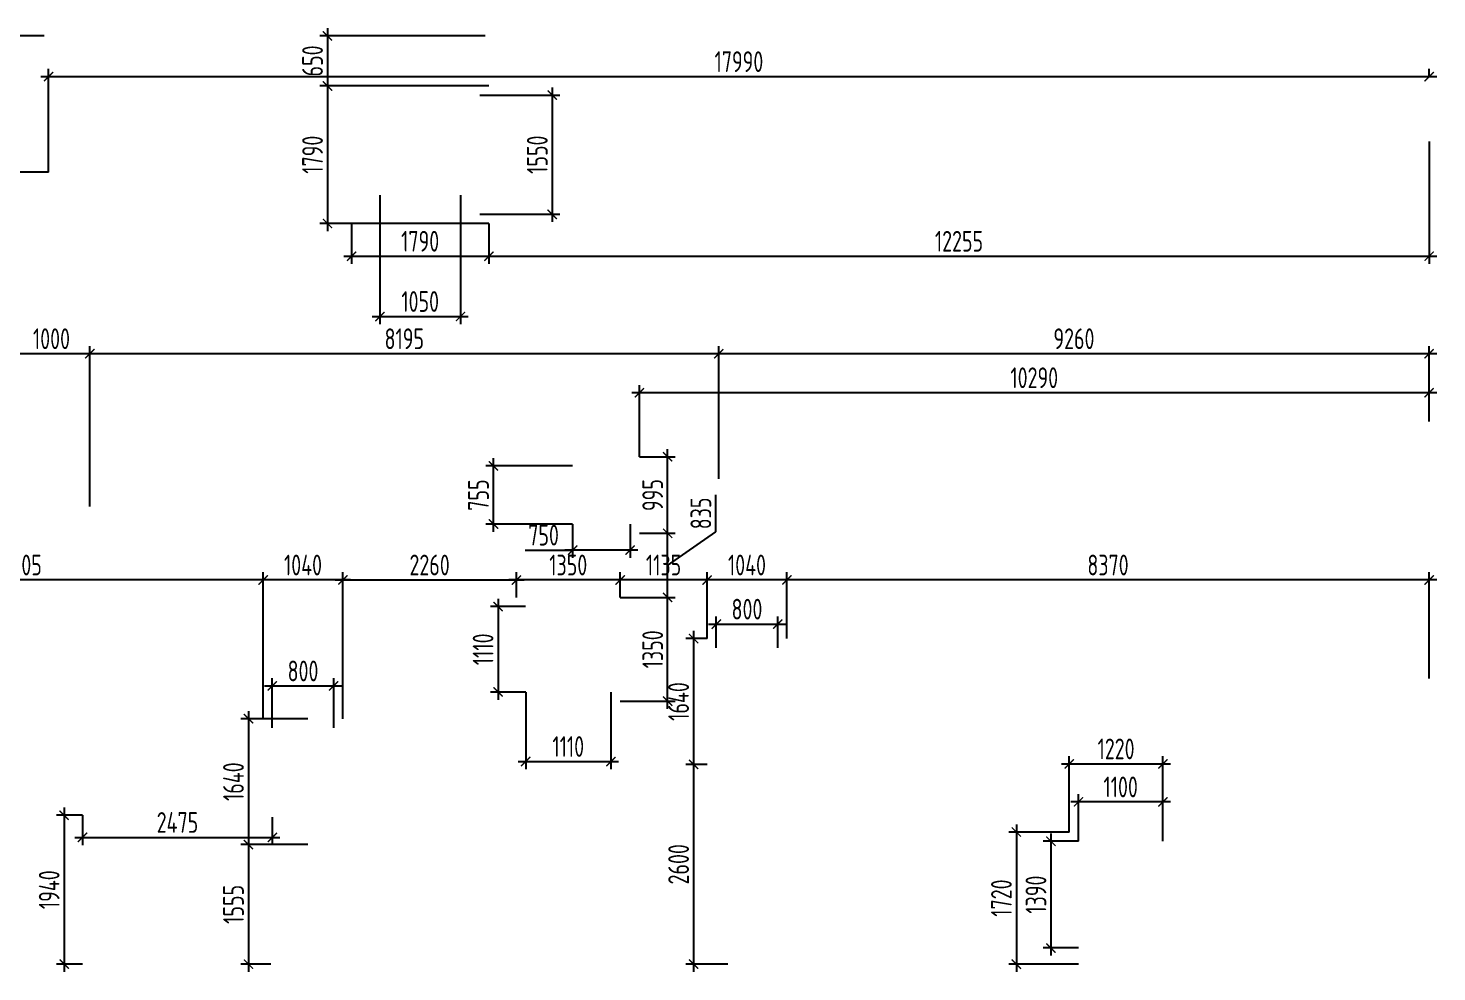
# Model space of a CAD drawing. Header units: millimetres. Extents: x -350007 to 536090, y -888 to 198380.
# Drawn here: x 368125 to 386483, y 115441 to 127731 of the extents above; entities that cross this region are included whole.
import ezdxf

# ---------------------------------------------------------------- set-up
doc = ezdxf.new("R2010")
doc.units = ezdxf.units.MM
doc.layers.add('АР_Размеры нов.', color=15, linetype='Continuous', lineweight=0)
doc.styles.add('ISOCPEUR', font='isocpeur.ttf', dxfattribs={"width": 0.7})
doc.dimstyles.new('R_100', dxfattribs={"dimtxt": 270, "dimasz": 120, "dimexe": 100, "dimexo": 0, "dimgap": 60, "dimtad": 1, "dimdec": 0, "dimrnd": 5, "dimzin": 0, "dimdsep": 46, "dimtxsty": 'ISOCPEUR', "dimblk": 'ARCHTICK', "dimcen": 0, "dimdle": 100, "dimclrd": 256, "dimclre": 256, "dimclrt": 256, "dimadec": 0, "dimazin": 0, "dimtfac": 2, "dimtdec": 0, "dimtofl": 0, "dimtmove": 1, "dimatfit": 3, "dimfxl": 1, "dimtvp": 3, "dimtolj": 1, "dimtzin": 0, "dimarcsym": 0})

# ---------------------------------------------------------------- blocks, each defined once
blk = doc.blocks.new('_ArchTick')
at = {"color": 0, "linetype": 'ByBlock', "const_width": 0.15}
blk.add_lwpolyline([(-0.5, -0.5), (0.5, 0.5)], dxfattribs=at)
blk = doc.blocks.new('*D4477')
at = {"layer": 'АР_Размеры нов.', "lineweight": -2, "transparency": 16777216}
for p, q in [((375840, 120317), (376559, 120317)), ((376459, 118865), (376459, 120417)), ((375840, 118965), (376559, 118965))]:
    blk.add_line(p, q, dxfattribs=at)
at = {"layer": 'АР_Размеры нов.', "lineweight": -2, "transparency": 16777216, "xscale": 120, "yscale": 120, "zscale": 120}
for p, rotation in [((376459, 120317), 90), ((376459, 118965), 270)]:
    blk.add_blockref('_ArchTick', p, dxfattribs=dict(at, rotation=rotation))
at = {"layer": 'АР_Размеры нов.', "transparency": 16777216, "insert": (376264, 119641), "char_height": 270, "attachment_point": 5, "rotation": 90, "style": 'ISOCPEUR'}
blk.add_mtext('\\A1;1350', dxfattribs=at)
blk = doc.blocks.new('*D4478')
at = {"layer": 'АР_Размеры нов.', "lineweight": -2, "transparency": 16777216}
for p, q in [((377087, 121172), (377087, 121651)), ((376459, 120217), (376459, 121252)), ((376459, 120734), (377087, 121172)), ((376091, 121152), (376559, 121152)), ((375840, 120317), (376559, 120317))]:
    blk.add_line(p, q, dxfattribs=at)
at = {"layer": 'АР_Размеры нов.', "lineweight": -2, "transparency": 16777216, "xscale": 120, "yscale": 120, "zscale": 120}
for p, rotation in [((376459, 121152), 90), ((376459, 120317), 270)]:
    blk.add_blockref('_ArchTick', p, dxfattribs=dict(at, rotation=rotation))
at = {"layer": 'АР_Размеры нов.', "transparency": 16777216, "insert": (376892, 121411), "char_height": 270, "attachment_point": 5, "rotation": 90, "style": 'ISOCPEUR'}
blk.add_mtext('\\A1;835', dxfattribs=at)
blk = doc.blocks.new('*D4479')
at = {"layer": 'АР_Размеры нов.', "lineweight": -2, "transparency": 16777216}
for p, q in [((376091, 122149), (376559, 122149)), ((376459, 121052), (376459, 122249)), ((376091, 121152), (376559, 121152))]:
    blk.add_line(p, q, dxfattribs=at)
at = {"layer": 'АР_Размеры нов.', "lineweight": -2, "transparency": 16777216, "xscale": 120, "yscale": 120, "zscale": 120}
for p, rotation in [((376459, 122149), 90), ((376459, 121152), 270)]:
    blk.add_blockref('_ArchTick', p, dxfattribs=dict(at, rotation=rotation))
at = {"layer": 'АР_Размеры нов.', "transparency": 16777216, "insert": (376264, 121650), "char_height": 270, "attachment_point": 5, "rotation": 90, "style": 'ISOCPEUR'}
blk.add_mtext('\\A1;995', dxfattribs=at)
blk = doc.blocks.new('*D4480')
at = {"layer": 'АР_Размеры нов.', "lineweight": -2, "transparency": 16777216}
for p, q in [((378013, 119781), (378013, 120644)), ((386383, 119261), (386383, 120644)), ((386483, 120544), (377913, 120544))]:
    blk.add_line(p, q, dxfattribs=at)
at = {"layer": 'АР_Размеры нов.', "lineweight": -2, "transparency": 16777216, "xscale": 120, "yscale": 120, "zscale": 120, "rotation": 180}
blk.add_blockref('_ArchTick', (378013, 120544), dxfattribs=at)
at = {"layer": 'АР_Размеры нов.', "lineweight": -2, "transparency": 16777216, "xscale": 120, "yscale": 120, "zscale": 120}
blk.add_blockref('_ArchTick', (386383, 120544), dxfattribs=at)
at = {"layer": 'АР_Размеры нов.', "transparency": 16777216, "insert": (382198, 120739), "char_height": 270, "attachment_point": 5, "style": 'ISOCPEUR'}
blk.add_mtext('\\A1;8370', dxfattribs=at)
blk = doc.blocks.new('*D4481')
at = {"layer": 'АР_Размеры нов.', "lineweight": -2, "transparency": 16777216}
for p, q in [((376091, 122149), (376091, 123083)), ((386383, 122836), (386383, 123083)), ((386483, 122983), (375991, 122983))]:
    blk.add_line(p, q, dxfattribs=at)
at = {"layer": 'АР_Размеры нов.', "lineweight": -2, "transparency": 16777216, "xscale": 120, "yscale": 120, "zscale": 120, "rotation": 180}
blk.add_blockref('_ArchTick', (376091, 122983), dxfattribs=at)
at = {"layer": 'АР_Размеры нов.', "lineweight": -2, "transparency": 16777216, "xscale": 120, "yscale": 120, "zscale": 120}
blk.add_blockref('_ArchTick', (386383, 122983), dxfattribs=at)
at = {"layer": 'АР_Размеры нов.', "transparency": 16777216, "insert": (381237, 123178), "char_height": 270, "attachment_point": 5, "style": 'ISOCPEUR'}
blk.add_mtext('\\A1;10290', dxfattribs=at)
blk = doc.blocks.new('*D4507')
at = {"layer": 'АР_Размеры нов.', "lineweight": -2, "transparency": 16777216}
for p, q in [((374082, 127631), (371926, 127631)), ((372026, 127731), (372026, 126878)), ((374130, 126978), (371926, 126978))]:
    blk.add_line(p, q, dxfattribs=at)
at = {"layer": 'АР_Размеры нов.', "lineweight": -2, "transparency": 16777216, "xscale": 120, "yscale": 120, "zscale": 120}
for p, rotation in [((372026, 127631), 90), ((372026, 126978), 270)]:
    blk.add_blockref('_ArchTick', p, dxfattribs=dict(at, rotation=rotation))
at = {"layer": 'АР_Размеры нов.', "transparency": 16777216, "insert": (371831, 127304), "char_height": 270, "attachment_point": 5, "rotation": 90, "style": 'ISOCPEUR'}
blk.add_mtext('\\A1;650', dxfattribs=at)
blk = doc.blocks.new('*D4508')
at = {"layer": 'АР_Размеры нов.', "lineweight": -2, "transparency": 16777216}
for p, q in [((372026, 127078), (372026, 125087)), ((374130, 126978), (371926, 126978)), ((374130, 125187), (371926, 125187))]:
    blk.add_line(p, q, dxfattribs=at)
at = {"layer": 'АР_Размеры нов.', "lineweight": -2, "transparency": 16777216, "xscale": 120, "yscale": 120, "zscale": 120}
for p, rotation in [((372026, 126978), 90), ((372026, 125187), 270)]:
    blk.add_blockref('_ArchTick', p, dxfattribs=dict(at, rotation=rotation))
at = {"layer": 'АР_Размеры нов.', "transparency": 16777216, "insert": (371831, 126083), "char_height": 270, "attachment_point": 5, "rotation": 90, "style": 'ISOCPEUR'}
blk.add_mtext('\\A1;1790', dxfattribs=at)
blk = doc.blocks.new('*D4509')
at = {"layer": 'АР_Размеры нов.', "lineweight": -2, "transparency": 16777216}
for p, q in [((372339, 125187), (372339, 124661)), ((374130, 125187), (374130, 124661)), ((372239, 124761), (374230, 124761))]:
    blk.add_line(p, q, dxfattribs=at)
at = {"layer": 'АР_Размеры нов.', "lineweight": -2, "transparency": 16777216, "xscale": 120, "yscale": 120, "zscale": 120, "rotation": 180}
blk.add_blockref('_ArchTick', (372339, 124761), dxfattribs=at)
at = {"layer": 'АР_Размеры нов.', "lineweight": -2, "transparency": 16777216, "xscale": 120, "yscale": 120, "zscale": 120}
blk.add_blockref('_ArchTick', (374130, 124761), dxfattribs=at)
at = {"layer": 'АР_Размеры нов.', "transparency": 16777216, "insert": (373234, 124956), "char_height": 270, "attachment_point": 5, "style": 'ISOCPEUR'}
blk.add_mtext('\\A1;1790', dxfattribs=at)
blk = doc.blocks.new('*D4510')
at = {"layer": 'АР_Размеры нов.', "lineweight": -2, "transparency": 16777216}
for p, q in [((386383, 126256), (386383, 124661)), ((374130, 125187), (374130, 124661)), ((374030, 124761), (386483, 124761))]:
    blk.add_line(p, q, dxfattribs=at)
at = {"layer": 'АР_Размеры нов.', "lineweight": -2, "transparency": 16777216, "xscale": 120, "yscale": 120, "zscale": 120, "rotation": 180}
blk.add_blockref('_ArchTick', (374130, 124761), dxfattribs=at)
at = {"layer": 'АР_Размеры нов.', "lineweight": -2, "transparency": 16777216, "xscale": 120, "yscale": 120, "zscale": 120}
blk.add_blockref('_ArchTick', (386383, 124761), dxfattribs=at)
at = {"layer": 'АР_Размеры нов.', "transparency": 16777216, "insert": (380256, 124956), "char_height": 270, "attachment_point": 5, "style": 'ISOCPEUR'}
blk.add_mtext('\\A1;12255', dxfattribs=at)
blk = doc.blocks.new('*D4495')
at = {"layer": 'АР_Размеры нов.', "lineweight": -2, "transparency": 16777216}
for p, q in [((374010, 126858), (375055, 126858)), ((374955, 126958), (374955, 125207)), ((374010, 125307), (375055, 125307))]:
    blk.add_line(p, q, dxfattribs=at)
at = {"layer": 'АР_Размеры нов.', "lineweight": -2, "transparency": 16777216, "xscale": 120, "yscale": 120, "zscale": 120}
for p, rotation in [((374955, 126858), 90), ((374955, 125307), 270)]:
    blk.add_blockref('_ArchTick', p, dxfattribs=dict(at, rotation=rotation))
at = {"layer": 'АР_Размеры нов.', "transparency": 16777216, "insert": (374760, 126083), "char_height": 270, "attachment_point": 5, "rotation": 90, "style": 'ISOCPEUR'}
blk.add_mtext('\\A1;1550', dxfattribs=at)
blk = doc.blocks.new('*D4518')
at = {"layer": 'АР_Размеры нов.', "lineweight": -2, "transparency": 16777216}
for p, q in [((372709, 125557), (372709, 123876)), ((373760, 125557), (373760, 123876)), ((372609, 123976), (373860, 123976))]:
    blk.add_line(p, q, dxfattribs=at)
at = {"layer": 'АР_Размеры нов.', "lineweight": -2, "transparency": 16777216, "xscale": 120, "yscale": 120, "zscale": 120, "rotation": 180}
blk.add_blockref('_ArchTick', (372709, 123976), dxfattribs=at)
at = {"layer": 'АР_Размеры нов.', "lineweight": -2, "transparency": 16777216, "xscale": 120, "yscale": 120, "zscale": 120}
blk.add_blockref('_ArchTick', (373760, 123976), dxfattribs=at)
at = {"layer": 'АР_Размеры нов.', "transparency": 16777216, "insert": (373234, 124171), "char_height": 270, "attachment_point": 5, "style": 'ISOCPEUR'}
blk.add_mtext('\\A1;1050', dxfattribs=at)
blk = doc.blocks.new('*D4496')
at = {"layer": 'АР_Размеры нов.', "lineweight": -2, "transparency": 16777216}
for p, q in [((374189, 121172), (374189, 122129)), ((375221, 122029), (374089, 122029)), ((375221, 121272), (374089, 121272))]:
    blk.add_line(p, q, dxfattribs=at)
at = {"layer": 'АР_Размеры нов.', "lineweight": -2, "transparency": 16777216, "xscale": 120, "yscale": 120, "zscale": 120}
for p, rotation in [((374189, 122029), 90), ((374189, 121272), 270)]:
    blk.add_blockref('_ArchTick', p, dxfattribs=dict(at, rotation=rotation))
at = {"layer": 'АР_Размеры нов.', "transparency": 16777216, "insert": (373994, 121650), "char_height": 270, "attachment_point": 5, "rotation": 90, "style": 'ISOCPEUR'}
blk.add_mtext('\\A1;755', dxfattribs=at)
blk = doc.blocks.new('*D4497')
at = {"layer": 'АР_Размеры нов.', "lineweight": -2, "transparency": 16777216}
for p, q in [((375221, 121272), (375221, 120833)), ((375971, 121272), (375971, 120833)), ((374602, 120933), (375221, 120933)), ((376071, 120933), (375121, 120933))]:
    blk.add_line(p, q, dxfattribs=at)
at = {"layer": 'АР_Размеры нов.', "lineweight": -2, "transparency": 16777216, "xscale": 120, "yscale": 120, "zscale": 120, "rotation": 180}
blk.add_blockref('_ArchTick', (375221, 120933), dxfattribs=at)
at = {"layer": 'АР_Размеры нов.', "lineweight": -2, "transparency": 16777216, "xscale": 120, "yscale": 120, "zscale": 120}
blk.add_blockref('_ArchTick', (375971, 120933), dxfattribs=at)
at = {"layer": 'АР_Размеры нов.', "transparency": 16777216, "insert": (374842, 121128), "char_height": 270, "attachment_point": 5, "style": 'ISOCPEUR'}
blk.add_mtext('\\A1;750', dxfattribs=at)
blk = doc.blocks.new('*D4498')
at = {"layer": 'АР_Размеры нов.', "lineweight": -2, "transparency": 16777216}
for p, q in [((374249, 120297), (374249, 118985)), ((374608, 120197), (374149, 120197)), ((374609, 119085), (374149, 119085))]:
    blk.add_line(p, q, dxfattribs=at)
at = {"layer": 'АР_Размеры нов.', "lineweight": -2, "transparency": 16777216, "xscale": 120, "yscale": 120, "zscale": 120}
for p, rotation in [((374249, 120197), 90), ((374249, 119085), 270)]:
    blk.add_blockref('_ArchTick', p, dxfattribs=dict(at, rotation=rotation))
at = {"layer": 'АР_Размеры нов.', "transparency": 16777216, "insert": (374054, 119641), "char_height": 270, "attachment_point": 5, "rotation": 90, "style": 'ISOCPEUR'}
blk.add_mtext('\\A1;1110', dxfattribs=at)
blk = doc.blocks.new('*D4530')
at = {"layer": 'АР_Размеры нов.', "lineweight": -2, "transparency": 16777216}
for p, q in [((374609, 119085), (374609, 118080)), ((375720, 119085), (375720, 118080)), ((374509, 118180), (375820, 118180))]:
    blk.add_line(p, q, dxfattribs=at)
at = {"layer": 'АР_Размеры нов.', "lineweight": -2, "transparency": 16777216, "xscale": 120, "yscale": 120, "zscale": 120, "rotation": 180}
blk.add_blockref('_ArchTick', (374609, 118180), dxfattribs=at)
at = {"layer": 'АР_Размеры нов.', "lineweight": -2, "transparency": 16777216, "xscale": 120, "yscale": 120, "zscale": 120}
blk.add_blockref('_ArchTick', (375720, 118180), dxfattribs=at)
at = {"layer": 'АР_Размеры нов.', "transparency": 16777216, "insert": (375164, 118375), "char_height": 270, "attachment_point": 5, "style": 'ISOCPEUR'}
blk.add_mtext('\\A1;1110', dxfattribs=at)
blk = doc.blocks.new('*D4531')
at = {"layer": 'АР_Размеры нов.', "lineweight": -2, "transparency": 16777216}
for p, q in [((381813, 117141), (381813, 117754)), ((382913, 117141), (382913, 117754)), ((383013, 117654), (381713, 117654))]:
    blk.add_line(p, q, dxfattribs=at)
at = {"layer": 'АР_Размеры нов.', "lineweight": -2, "transparency": 16777216, "xscale": 120, "yscale": 120, "zscale": 120, "rotation": 180}
blk.add_blockref('_ArchTick', (381813, 117654), dxfattribs=at)
at = {"layer": 'АР_Размеры нов.', "lineweight": -2, "transparency": 16777216, "xscale": 120, "yscale": 120, "zscale": 120}
blk.add_blockref('_ArchTick', (382913, 117654), dxfattribs=at)
at = {"layer": 'АР_Размеры нов.', "transparency": 16777216, "insert": (382363, 117849), "char_height": 270, "attachment_point": 5, "style": 'ISOCPEUR'}
blk.add_mtext('\\A1;1100', dxfattribs=at)
blk = doc.blocks.new('*D4532')
at = {"layer": 'АР_Размеры нов.', "lineweight": -2, "transparency": 16777216}
for p, q in [((381004, 117361), (381004, 115441)), ((381693, 117261), (380904, 117261)), ((381813, 115541), (380904, 115541))]:
    blk.add_line(p, q, dxfattribs=at)
at = {"layer": 'АР_Размеры нов.', "lineweight": -2, "transparency": 16777216, "xscale": 120, "yscale": 120, "zscale": 120}
for p, rotation in [((381004, 117261), 90), ((381004, 115541), 270)]:
    blk.add_blockref('_ArchTick', p, dxfattribs=dict(at, rotation=rotation))
at = {"layer": 'АР_Размеры нов.', "transparency": 16777216, "insert": (380809, 116401), "char_height": 270, "attachment_point": 5, "rotation": 90, "style": 'ISOCPEUR'}
blk.add_mtext('\\A1;1720', dxfattribs=at)
blk = doc.blocks.new('*D4533')
at = {"layer": 'АР_Размеры нов.', "lineweight": -2, "transparency": 16777216}
for p, q in [((381813, 117141), (381354, 117141)), ((381454, 117241), (381454, 115651)), ((381813, 115751), (381354, 115751))]:
    blk.add_line(p, q, dxfattribs=at)
at = {"layer": 'АР_Размеры нов.', "lineweight": -2, "transparency": 16777216, "xscale": 120, "yscale": 120, "zscale": 120}
for p, rotation in [((381454, 117141), 90), ((381454, 115751), 270)]:
    blk.add_blockref('_ArchTick', p, dxfattribs=dict(at, rotation=rotation))
at = {"layer": 'АР_Размеры нов.', "transparency": 16777216, "insert": (381259, 116446), "char_height": 270, "attachment_point": 5, "rotation": 90, "style": 'ISOCPEUR'}
blk.add_mtext('\\A1;1390', dxfattribs=at)
blk = doc.blocks.new('*D4540')
at = {"layer": 'АР_Размеры нов.', "lineweight": -2, "transparency": 16777216}
for p, q in [((381693, 117261), (381693, 118249)), ((382913, 117317), (382913, 118249)), ((381593, 118149), (383013, 118149))]:
    blk.add_line(p, q, dxfattribs=at)
at = {"layer": 'АР_Размеры нов.', "lineweight": -2, "transparency": 16777216, "xscale": 120, "yscale": 120, "zscale": 120, "rotation": 180}
blk.add_blockref('_ArchTick', (381693, 118149), dxfattribs=at)
at = {"layer": 'АР_Размеры нов.', "lineweight": -2, "transparency": 16777216, "xscale": 120, "yscale": 120, "zscale": 120}
blk.add_blockref('_ArchTick', (382913, 118149), dxfattribs=at)
at = {"layer": 'АР_Размеры нов.', "transparency": 16777216, "insert": (382303, 118344), "char_height": 270, "attachment_point": 5, "style": 'ISOCPEUR'}
blk.add_mtext('\\A1;1220', dxfattribs=at)
blk = doc.blocks.new('*D4541')
at = {"layer": 'АР_Размеры нов.', "lineweight": -2, "transparency": 16777216}
for p, q in [((376973, 119781), (376973, 120644)), ((378013, 119781), (378013, 120644)), ((378113, 120544), (376873, 120544))]:
    blk.add_line(p, q, dxfattribs=at)
at = {"layer": 'АР_Размеры нов.', "lineweight": -2, "transparency": 16777216, "xscale": 120, "yscale": 120, "zscale": 120, "rotation": 180}
blk.add_blockref('_ArchTick', (376973, 120544), dxfattribs=at)
at = {"layer": 'АР_Размеры нов.', "lineweight": -2, "transparency": 16777216, "xscale": 120, "yscale": 120, "zscale": 120}
blk.add_blockref('_ArchTick', (378013, 120544), dxfattribs=at)
at = {"layer": 'АР_Размеры нов.', "transparency": 16777216, "insert": (377493, 120739), "char_height": 270, "attachment_point": 5, "style": 'ISOCPEUR'}
blk.add_mtext('\\A1;1040', dxfattribs=at)
blk = doc.blocks.new('*D4542')
at = {"layer": 'АР_Размеры нов.', "lineweight": -2, "transparency": 16777216}
for p, q in [((375840, 120317), (375840, 120644)), ((376973, 119781), (376973, 120644)), ((377073, 120544), (375740, 120544))]:
    blk.add_line(p, q, dxfattribs=at)
at = {"layer": 'АР_Размеры нов.', "lineweight": -2, "transparency": 16777216, "xscale": 120, "yscale": 120, "zscale": 120, "rotation": 180}
blk.add_blockref('_ArchTick', (375840, 120544), dxfattribs=at)
at = {"layer": 'АР_Размеры нов.', "lineweight": -2, "transparency": 16777216, "xscale": 120, "yscale": 120, "zscale": 120}
blk.add_blockref('_ArchTick', (376973, 120544), dxfattribs=at)
at = {"layer": 'АР_Размеры нов.', "transparency": 16777216, "insert": (376406, 120739), "char_height": 270, "attachment_point": 5, "style": 'ISOCPEUR'}
blk.add_mtext('\\A1;1135', dxfattribs=at)
blk = doc.blocks.new('*D4543')
at = {"layer": 'АР_Размеры нов.', "lineweight": -2, "transparency": 16777216}
for p, q in [((374488, 120317), (374488, 120644)), ((375840, 120317), (375840, 120644)), ((375940, 120544), (374388, 120544))]:
    blk.add_line(p, q, dxfattribs=at)
at = {"layer": 'АР_Размеры нов.', "lineweight": -2, "transparency": 16777216, "xscale": 120, "yscale": 120, "zscale": 120, "rotation": 180}
blk.add_blockref('_ArchTick', (374488, 120544), dxfattribs=at)
at = {"layer": 'АР_Размеры нов.', "lineweight": -2, "transparency": 16777216, "xscale": 120, "yscale": 120, "zscale": 120}
blk.add_blockref('_ArchTick', (375840, 120544), dxfattribs=at)
at = {"layer": 'АР_Размеры нов.', "transparency": 16777216, "insert": (375164, 120739), "char_height": 270, "attachment_point": 5, "style": 'ISOCPEUR'}
blk.add_mtext('\\A1;1350', dxfattribs=at)
blk = doc.blocks.new('*D4544')
at = {"layer": 'АР_Размеры нов.', "lineweight": -2, "transparency": 16777216}
for p, q in [((376797, 119881), (376797, 118041)), ((376973, 119781), (376697, 119781)), ((376973, 118141), (376697, 118141))]:
    blk.add_line(p, q, dxfattribs=at)
at = {"layer": 'АР_Размеры нов.', "lineweight": -2, "transparency": 16777216, "xscale": 120, "yscale": 120, "zscale": 120}
for p, rotation in [((376797, 119781), 90), ((376797, 118141), 270)]:
    blk.add_blockref('_ArchTick', p, dxfattribs=dict(at, rotation=rotation))
at = {"layer": 'АР_Размеры нов.', "transparency": 16777216, "insert": (376602, 118961), "char_height": 270, "attachment_point": 5, "rotation": 90, "style": 'ISOCPEUR'}
blk.add_mtext('\\A1;1640', dxfattribs=at)
blk = doc.blocks.new('*D4545')
at = {"layer": 'АР_Размеры нов.', "lineweight": -2, "transparency": 16777216}
for p, q in [((376797, 118241), (376797, 115441)), ((376973, 118141), (376697, 118141)), ((377244, 115541), (376697, 115541))]:
    blk.add_line(p, q, dxfattribs=at)
at = {"layer": 'АР_Размеры нов.', "lineweight": -2, "transparency": 16777216, "xscale": 120, "yscale": 120, "zscale": 120}
for p, rotation in [((376797, 118141), 90), ((376797, 115541), 270)]:
    blk.add_blockref('_ArchTick', p, dxfattribs=dict(at, rotation=rotation))
at = {"layer": 'АР_Размеры нов.', "transparency": 16777216, "insert": (376602, 116841), "char_height": 270, "attachment_point": 5, "rotation": 90, "style": 'ISOCPEUR'}
blk.add_mtext('\\A1;2600', dxfattribs=at)
blk = doc.blocks.new('*D4546')
at = {"layer": 'АР_Размеры нов.', "lineweight": -2, "transparency": 16777216}
for p, q in [((377093, 119661), (377093, 120069)), ((377893, 119661), (377893, 120069)), ((376993, 119969), (377993, 119969))]:
    blk.add_line(p, q, dxfattribs=at)
at = {"layer": 'АР_Размеры нов.', "lineweight": -2, "transparency": 16777216, "xscale": 120, "yscale": 120, "zscale": 120, "rotation": 180}
blk.add_blockref('_ArchTick', (377093, 119969), dxfattribs=at)
at = {"layer": 'АР_Размеры нов.', "lineweight": -2, "transparency": 16777216, "xscale": 120, "yscale": 120, "zscale": 120}
blk.add_blockref('_ArchTick', (377893, 119969), dxfattribs=at)
at = {"layer": 'АР_Размеры нов.', "transparency": 16777216, "insert": (377493, 120164), "char_height": 270, "attachment_point": 5, "style": 'ISOCPEUR'}
blk.add_mtext('\\A1;800', dxfattribs=at)
blk = doc.blocks.new('*D4534')
at = {"layer": 'АР_Размеры нов.', "lineweight": -2, "transparency": 16777216}
for p, q in [((372227, 118737), (372227, 120644)), ((374488, 120317), (374488, 120644)), ((372127, 120544), (374588, 120544))]:
    blk.add_line(p, q, dxfattribs=at)
at = {"layer": 'АР_Размеры нов.', "lineweight": -2, "transparency": 16777216, "xscale": 120, "yscale": 120, "zscale": 120, "rotation": 180}
blk.add_blockref('_ArchTick', (372227, 120544), dxfattribs=at)
at = {"layer": 'АР_Размеры нов.', "lineweight": -2, "transparency": 16777216, "xscale": 120, "yscale": 120, "zscale": 120}
blk.add_blockref('_ArchTick', (374488, 120544), dxfattribs=at)
at = {"layer": 'АР_Размеры нов.', "transparency": 16777216, "insert": (373357, 120739), "char_height": 270, "attachment_point": 5, "style": 'ISOCPEUR'}
blk.add_mtext('\\A1;2260', dxfattribs=at)
blk = doc.blocks.new('*D4535')
at = {"layer": 'АР_Размеры нов.', "lineweight": -2, "transparency": 16777216}
for p, q in [((371187, 118737), (371187, 120644)), ((372227, 118737), (372227, 120644)), ((372327, 120544), (371087, 120544))]:
    blk.add_line(p, q, dxfattribs=at)
at = {"layer": 'АР_Размеры нов.', "lineweight": -2, "transparency": 16777216, "xscale": 120, "yscale": 120, "zscale": 120, "rotation": 180}
blk.add_blockref('_ArchTick', (371187, 120544), dxfattribs=at)
at = {"layer": 'АР_Размеры нов.', "lineweight": -2, "transparency": 16777216, "xscale": 120, "yscale": 120, "zscale": 120}
blk.add_blockref('_ArchTick', (372227, 120544), dxfattribs=at)
at = {"layer": 'АР_Размеры нов.', "transparency": 16777216, "insert": (371707, 120739), "char_height": 270, "attachment_point": 5, "style": 'ISOCPEUR'}
blk.add_mtext('\\A1;1040', dxfattribs=at)
blk = doc.blocks.new('*D4536')
at = {"layer": 'АР_Размеры нов.', "lineweight": -2, "transparency": 16777216}
for p, q in [((364884, 118737), (364884, 120644)), ((371187, 118737), (371187, 120644)), ((371287, 120544), (364784, 120544))]:
    blk.add_line(p, q, dxfattribs=at)
at = {"layer": 'АР_Размеры нов.', "lineweight": -2, "transparency": 16777216, "xscale": 120, "yscale": 120, "zscale": 120, "rotation": 180}
blk.add_blockref('_ArchTick', (364884, 120544), dxfattribs=at)
at = {"layer": 'АР_Размеры нов.', "lineweight": -2, "transparency": 16777216, "xscale": 120, "yscale": 120, "zscale": 120}
blk.add_blockref('_ArchTick', (371187, 120544), dxfattribs=at)
at = {"layer": 'АР_Размеры нов.', "transparency": 16777216, "insert": (368035, 120739), "char_height": 270, "attachment_point": 5, "style": 'ISOCPEUR'}
blk.add_mtext('\\A1;6305', dxfattribs=at)
blk = doc.blocks.new('*D4502')
at = {"layer": 'АР_Размеры нов.', "lineweight": -2, "transparency": 16777216}
for p, q in [((371207, 119164), (372207, 119164)), ((371307, 118617), (371307, 119264)), ((372107, 118617), (372107, 119264))]:
    blk.add_line(p, q, dxfattribs=at)
at = {"layer": 'АР_Размеры нов.', "lineweight": -2, "transparency": 16777216, "xscale": 120, "yscale": 120, "zscale": 120, "rotation": 180}
blk.add_blockref('_ArchTick', (371307, 119164), dxfattribs=at)
at = {"layer": 'АР_Размеры нов.', "lineweight": -2, "transparency": 16777216, "xscale": 120, "yscale": 120, "zscale": 120}
blk.add_blockref('_ArchTick', (372107, 119164), dxfattribs=at)
at = {"layer": 'АР_Размеры нов.', "transparency": 16777216, "insert": (371707, 119359), "char_height": 270, "attachment_point": 5, "style": 'ISOCPEUR'}
blk.add_mtext('\\A1;800', dxfattribs=at)
blk = doc.blocks.new('*D4499')
at = {"layer": 'АР_Размеры нов.', "lineweight": -2, "transparency": 16777216}
for p, q in [((370996, 118837), (370996, 116997)), ((371771, 118737), (370896, 118737)), ((371771, 117097), (370896, 117097))]:
    blk.add_line(p, q, dxfattribs=at)
at = {"layer": 'АР_Размеры нов.', "lineweight": -2, "transparency": 16777216, "xscale": 120, "yscale": 120, "zscale": 120}
for p, rotation in [((370996, 118737), 90), ((370996, 117097), 270)]:
    blk.add_blockref('_ArchTick', p, dxfattribs=dict(at, rotation=rotation))
at = {"layer": 'АР_Размеры нов.', "transparency": 16777216, "insert": (370801, 117917), "char_height": 270, "attachment_point": 5, "rotation": 90, "style": 'ISOCPEUR'}
blk.add_mtext('\\A1;1640', dxfattribs=at)
blk = doc.blocks.new('*D4500')
at = {"layer": 'АР_Размеры нов.', "lineweight": -2, "transparency": 16777216}
for p, q in [((370996, 117197), (370996, 115441)), ((371771, 117097), (370896, 117097)), ((371289, 115541), (370896, 115541))]:
    blk.add_line(p, q, dxfattribs=at)
at = {"layer": 'АР_Размеры нов.', "lineweight": -2, "transparency": 16777216, "xscale": 120, "yscale": 120, "zscale": 120}
for p, rotation in [((370996, 117097), 90), ((370996, 115541), 270)]:
    blk.add_blockref('_ArchTick', p, dxfattribs=dict(at, rotation=rotation))
at = {"layer": 'АР_Размеры нов.', "transparency": 16777216, "insert": (370801, 116319), "char_height": 270, "attachment_point": 5, "rotation": 90, "style": 'ISOCPEUR'}
blk.add_mtext('\\A1;1555', dxfattribs=at)
blk = doc.blocks.new('*D4521')
at = {"layer": 'АР_Размеры нов.', "lineweight": -2, "transparency": 16777216}
for p, q in [((368334, 127631), (367724, 127631)), ((367824, 125754), (367824, 127731)), ((368392, 125854), (367724, 125854))]:
    blk.add_line(p, q, dxfattribs=at)
at = {"layer": 'АР_Размеры нов.', "lineweight": -2, "transparency": 16777216, "xscale": 120, "yscale": 120, "zscale": 120}
for p, rotation in [((367824, 127631), 90), ((367824, 125854), 270)]:
    blk.add_blockref('_ArchTick', p, dxfattribs=dict(at, rotation=rotation))
at = {"layer": 'АР_Размеры нов.', "transparency": 16777216, "insert": (367629, 126742), "char_height": 270, "attachment_point": 5, "rotation": 90, "style": 'ISOCPEUR'}
blk.add_mtext('\\A1;1775', dxfattribs=at)
blk = doc.blocks.new('*D4522')
at = {"layer": 'АР_Размеры нов.', "lineweight": -2, "transparency": 16777216}
for p, q in [((368292, 127100), (386483, 127100)), ((368392, 125854), (368392, 127200)), ((386383, 127100), (386383, 127200))]:
    blk.add_line(p, q, dxfattribs=at)
at = {"layer": 'АР_Размеры нов.', "lineweight": -2, "transparency": 16777216, "xscale": 120, "yscale": 120, "zscale": 120, "rotation": 180}
blk.add_blockref('_ArchTick', (368392, 127100), dxfattribs=at)
at = {"layer": 'АР_Размеры нов.', "lineweight": -2, "transparency": 16777216, "xscale": 120, "yscale": 120, "zscale": 120}
blk.add_blockref('_ArchTick', (386383, 127100), dxfattribs=at)
at = {"layer": 'АР_Размеры нов.', "transparency": 16777216, "insert": (377388, 127295), "char_height": 270, "attachment_point": 5, "style": 'ISOCPEUR'}
blk.add_mtext('\\A1;17990', dxfattribs=at)
blk = doc.blocks.new('*D4523')
at = {"layer": 'АР_Размеры нов.', "lineweight": -2, "transparency": 16777216}
for p, q in [((377125, 121860), (377125, 123591)), ((386383, 122609), (386383, 123591)), ((386483, 123491), (377025, 123491))]:
    blk.add_line(p, q, dxfattribs=at)
at = {"layer": 'АР_Размеры нов.', "lineweight": -2, "transparency": 16777216, "xscale": 120, "yscale": 120, "zscale": 120, "rotation": 180}
blk.add_blockref('_ArchTick', (377125, 123491), dxfattribs=at)
at = {"layer": 'АР_Размеры нов.', "lineweight": -2, "transparency": 16777216, "xscale": 120, "yscale": 120, "zscale": 120}
blk.add_blockref('_ArchTick', (386383, 123491), dxfattribs=at)
at = {"layer": 'АР_Размеры нов.', "transparency": 16777216, "insert": (381754, 123686), "char_height": 270, "attachment_point": 5, "style": 'ISOCPEUR'}
blk.add_mtext('\\A1;9260', dxfattribs=at)
blk = doc.blocks.new('*D4547')
at = {"layer": 'АР_Размеры нов.', "lineweight": -2, "transparency": 16777216}
for p, q in [((368929, 121502), (368929, 123591)), ((377125, 121860), (377125, 123591)), ((377225, 123491), (368829, 123491))]:
    blk.add_line(p, q, dxfattribs=at)
at = {"layer": 'АР_Размеры нов.', "lineweight": -2, "transparency": 16777216, "xscale": 120, "yscale": 120, "zscale": 120, "rotation": 180}
blk.add_blockref('_ArchTick', (368929, 123491), dxfattribs=at)
at = {"layer": 'АР_Размеры нов.', "lineweight": -2, "transparency": 16777216, "xscale": 120, "yscale": 120, "zscale": 120}
blk.add_blockref('_ArchTick', (377125, 123491), dxfattribs=at)
at = {"layer": 'АР_Размеры нов.', "transparency": 16777216, "insert": (373027, 123686), "char_height": 270, "attachment_point": 5, "style": 'ISOCPEUR'}
blk.add_mtext('\\A1;8195', dxfattribs=at)
blk = doc.blocks.new('*D4548')
at = {"layer": 'АР_Размеры нов.', "lineweight": -2, "transparency": 16777216}
for p, q in [((367929, 121507), (367929, 123591)), ((368929, 121502), (368929, 123591)), ((369029, 123491), (367829, 123491))]:
    blk.add_line(p, q, dxfattribs=at)
at = {"layer": 'АР_Размеры нов.', "lineweight": -2, "transparency": 16777216, "xscale": 120, "yscale": 120, "zscale": 120, "rotation": 180}
blk.add_blockref('_ArchTick', (367929, 123491), dxfattribs=at)
at = {"layer": 'АР_Размеры нов.', "lineweight": -2, "transparency": 16777216, "xscale": 120, "yscale": 120, "zscale": 120}
blk.add_blockref('_ArchTick', (368929, 123491), dxfattribs=at)
at = {"layer": 'АР_Размеры нов.', "transparency": 16777216, "insert": (368429, 123686), "char_height": 270, "attachment_point": 5, "style": 'ISOCPEUR'}
blk.add_mtext('\\A1;1000', dxfattribs=at)
blk = doc.blocks.new('*D4554')
at = {"layer": 'АР_Размеры нов.', "lineweight": -2, "transparency": 16777216}
for p, q in [((368594, 117579), (368594, 115441)), ((368834, 117479), (368494, 117479)), ((368834, 115541), (368494, 115541))]:
    blk.add_line(p, q, dxfattribs=at)
at = {"layer": 'АР_Размеры нов.', "lineweight": -2, "transparency": 16777216, "xscale": 120, "yscale": 120, "zscale": 120}
for p, rotation in [((368594, 117479), 90), ((368594, 115541), 270)]:
    blk.add_blockref('_ArchTick', p, dxfattribs=dict(at, rotation=rotation))
at = {"layer": 'АР_Размеры нов.', "transparency": 16777216, "insert": (368399, 116510), "char_height": 270, "attachment_point": 5, "rotation": 90, "style": 'ISOCPEUR'}
blk.add_mtext('\\A1;1940', dxfattribs=at)
blk = doc.blocks.new('*D4555')
at = {"layer": 'АР_Размеры нов.', "lineweight": -2, "transparency": 16777216}
for p, q in [((368834, 117479), (368834, 117091)), ((371307, 117454), (371307, 117091)), ((368734, 117191), (371407, 117191))]:
    blk.add_line(p, q, dxfattribs=at)
at = {"layer": 'АР_Размеры нов.', "lineweight": -2, "transparency": 16777216, "xscale": 120, "yscale": 120, "zscale": 120, "rotation": 180}
blk.add_blockref('_ArchTick', (368834, 117191), dxfattribs=at)
at = {"layer": 'АР_Размеры нов.', "lineweight": -2, "transparency": 16777216, "xscale": 120, "yscale": 120, "zscale": 120}
blk.add_blockref('_ArchTick', (371307, 117191), dxfattribs=at)
at = {"layer": 'АР_Размеры нов.', "transparency": 16777216, "insert": (370071, 117386), "char_height": 270, "attachment_point": 5, "style": 'ISOCPEUR'}
blk.add_mtext('\\A1;2475', dxfattribs=at)

msp = doc.modelspace()

# ---------------------------------------------------------------- dimensions: what is measured, and where the dimension line sits
at = {"layer": 'АР_Размеры нов.'}
for base, p1, p2, picture, middle in [((367823.5, 127630.7), (368392, 125853.7), (368334.4, 127630.7), '*D4521', (367628.5, 126742.2)), ((372026.2, 125187.3), (374129.6, 126978.3), (374129.6, 125187.3), '*D4508', (371831.2, 126082.8)), ((374955.4, 125307.3), (374009.6, 126858.3), (374009.6, 125307.3), '*D4495', (374760.4, 126082.8)), ((374189.5, 122028.5), (375220.8, 121272.2), (375220.8, 122028.5), '*D4496', (373994.5, 121650.4)), ((376459.4, 122148.5), (376090.8, 121152.2), (376090.8, 122148.5), '*D4479', (376264.4, 121650.4)), ((374249.2, 119084.7), (374607.6, 120196.8), (374608.8, 119084.7), '*D4498', (374054.2, 119640.7)), ((376459.4, 120316.8), (375839.6, 118964.7), (375839.6, 120316.8), '*D4477', (376264.4, 119640.7)), ((376797.4, 118140.7), (376973.3, 119780.7), (376973.3, 118140.7), '*D4544', (376602.4, 118960.7)), ((370996.4, 117096.9), (371771.4, 118736.9), (371771.4, 117096.9), '*D4499', (370801.4, 117916.9)), ((376797.4, 115540.7), (376973.3, 118140.7), (377244.2, 115540.7), '*D4545', (376602.4, 116840.7)), ((368593.6, 115540.7), (368834, 117478.6), (368834, 115540.7), '*D4554', (368398.6, 116509.6)), ((381003.8, 115540.7), (381693.3, 117260.7), (381813.3, 115540.7), '*D4532', (380808.8, 116400.7)), ((370996.4, 115540.7), (371771.4, 117096.9), (371289.2, 115540.7), '*D4500', (370801.4, 116318.8)), ((381454.4, 115750.7), (381813.3, 117140.7), (381813.3, 115750.7), '*D4533', (381259.4, 116445.7))]:
    dim = msp.add_linear_dim(base=base, p1=p1, p2=p2, angle=90, dimstyle='R_100', override={"dimpost": '\\X'}, dxfattribs=at)
    dim.commit()
    dim.dimension.update_dxf_attribs({"geometry": picture, "text_midpoint": middle})
for base, p1, p2, picture, middle in [((372026.2, 126978.3), (374082.2, 127630.7), (374129.6, 126978.3), '*D4507', (372026.2, 127304.5)), ((376459.4, 121152.2), (375839.6, 120316.8), (376090.8, 121152.2), '*D4478', (377087.5, 121231.5))]:
    dim = msp.add_linear_dim(base=base, p1=p1, p2=p2, angle=90, dimstyle='R_100', override={"dimpost": '\\X'}, dxfattribs=at)
    dim.commit()
    dim.dimension.update_dxf_attribs({"geometry": picture, "text_midpoint": middle, "dimtype": 160})
for base, p1, p2, picture, middle in [((386383.3, 127099.7), (368392, 125853.7), (386383.3, 127099.7), '*D4522', (377387.7, 127294.7)), ((386383.3, 124760.9), (374129.6, 125187.3), (386383.3, 126256.2), '*D4510', (380256.5, 124955.9)), ((373759.6, 123976.1), (372708.6, 125557.3), (373759.6, 125557.3), '*D4518', (373234.1, 124171.1)), ((374129.6, 124760.9), (372338.6, 125187.3), (374129.6, 125187.3), '*D4509', (373234.1, 124955.9)), ((367929.2, 123490.5), (368929.3, 121502), (367929.2, 121506.6), '*D4548', (368429.2, 123685.5)), ((368929.3, 123490.5), (377124.6, 121859.9), (368929.3, 121502), '*D4547', (373026.9, 123685.5)), ((377124.6, 123490.5), (386383.3, 122609.3), (377124.6, 121859.9), '*D4523', (381753.9, 123685.5)), ((376090.8427, 122982.5406), (386383.2955, 122836.1173), (376090.8427, 122148.5418), '*D4481', (381237.0691, 123177.5406)), ((364883.7, 120543.9), (371187, 118736.9), (364883.7, 118736.9), '*D4536', (368035.4, 120738.9)), ((371187, 120543.9), (372227, 118736.9), (371187, 118736.9), '*D4535', (371707, 120738.9)), ((374487.6, 120543.9), (372227, 118736.9), (374487.6, 120316.8), '*D4534', (373357.3, 120738.9)), ((374487.6, 120543.9), (375839.6, 120316.8), (374487.6, 120316.8), '*D4543', (375163.6, 120738.9)), ((375839.6, 120543.9), (376973.3, 119780.7), (375839.6, 120316.8), '*D4542', (376406.5, 120738.9)), ((376973.3, 120543.9), (378013.3, 119780.7), (376973.3, 119780.7), '*D4541', (377493.3, 120738.9)), ((378013.3, 120543.9), (386383.3, 119260.7), (378013.3, 119780.7), '*D4480', (382198.3, 120738.9)), ((377893.3, 119968.9), (377093.3, 119660.7), (377893.3, 119660.7), '*D4546', (377493.3, 120163.9)), ((372107, 119163.6), (371307, 118616.9), (372107, 118616.9), '*D4502', (371707, 119358.6)), ((375719.6, 118180.2), (374608.8, 119084.7), (375719.6, 119084.7), '*D4530', (375164.2, 118375.2)), ((382913.3, 118148.9), (381693.3, 117260.7), (382913.3, 117316.6), '*D4540', (382303.3, 118343.9)), ((381813.3, 117653.6), (382913.3, 117140.7), (381813.3, 117140.7), '*D4531', (382363.3, 117848.6)), ((371307, 117190.7), (368834, 117478.6), (371307, 117454), '*D4555', (370070.5, 117385.7))]:
    dim = msp.add_linear_dim(base=base, p1=p1, p2=p2, dimstyle='R_100', override={"dimpost": '\\X'}, dxfattribs=at)
    dim.commit()
    dim.dimension.update_dxf_attribs({"geometry": picture, "text_midpoint": middle})
dim = msp.add_linear_dim(base=(375220.8, 120933.2), p1=(375970.8, 121272.2), p2=(375220.8, 121272.2), dimstyle='R_100', override={"dimpost": '\\X'}, dxfattribs=at)
dim.commit()
dim.dimension.update_dxf_attribs({"geometry": '*D4497', "text_midpoint": (374841.6, 120715.6), "dimtype": 160})

doc.saveas('drawing.dxf')
